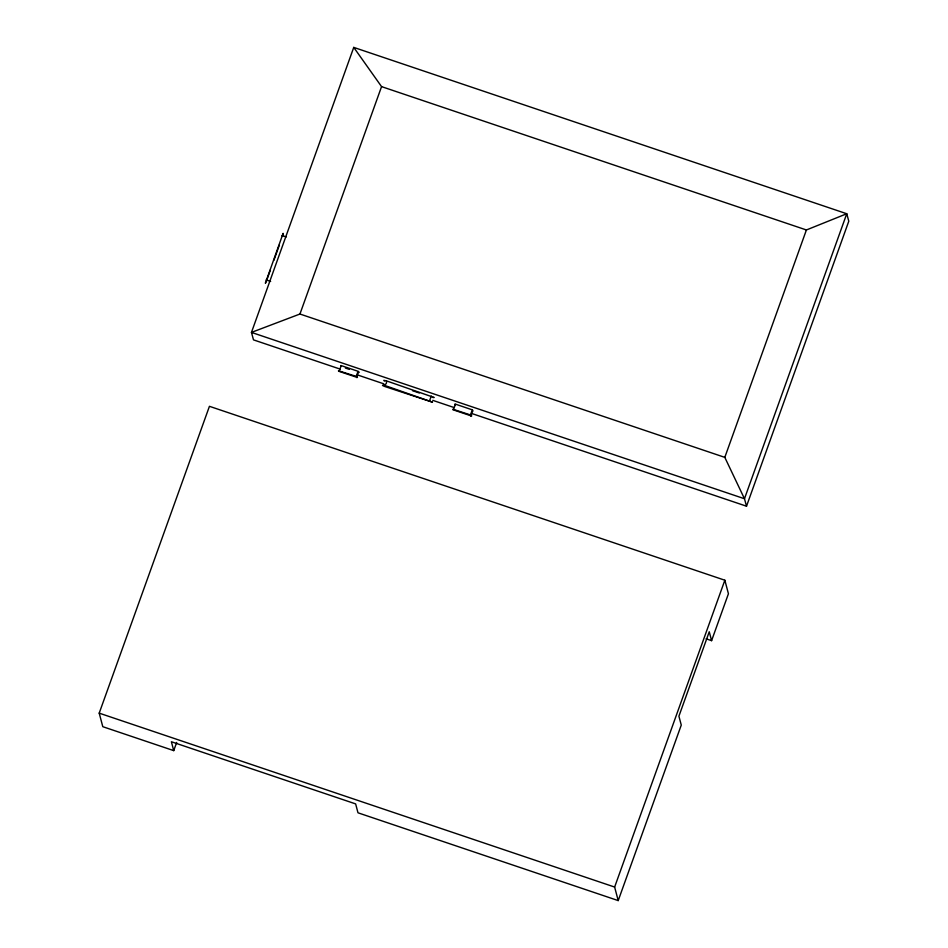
<?xml version="1.0" encoding="UTF-8"?>
<svg xmlns="http://www.w3.org/2000/svg" width="948" height="948" viewBox="0 0 948 948"><rect width="100%" height="100%" fill="white"/><g stroke="black" fill="none" stroke-linecap="round" stroke-linejoin="round"><path stroke-width="1.42" d="M359.197 372.398L358.474 371.486M283.014 234.594L283.12 233.35L265.357 283.239L265.878 282.433M282.954 234.843L282.468 236.419M471.997 413.589L746.514 506.208L848.792 221.204L846.765 213.75L353.746 47.4L251.469 332.404L253.495 339.87L340.332 369.163M746.514 506.208L744.476 498.743L251.469 332.404L299.947 314.025L381.558 86.623L353.746 47.4M724.805 457.363L806.404 229.973L846.754 213.738L744.476 498.743L724.805 457.363L299.947 314.025M176.672 742.438L173.733 750.626L102.787 726.689L99.208 713.145L209.437 406.313L724.853 580.223L728.431 593.768L711.593 640.658L706.082 638.798M266.435 281.058L270.417 269.955M273.913 260.25L279.387 244.987M339.372 370.715L341.209 365.608L358.048 371.296L356.223 376.403L357.266 377.079A7.394 1.244 19.8 0 1 357.372 377.494L338.685 371.237A7.394 1.244 19.8 0 1 338.519 370.751L356.306 376.427M356.614 377.565L358.356 372.422M384.675 385.433L432.489 402.177L384.971 386.571C378.027 383.822 388.23 386.997 386.322 380.835L434.172 397.508L432.75 397.461M429.634 400.601L431.293 396.003M453.63 409.263L455.467 404.156L472.305 409.844L470.481 414.951L452.895 409.204A7.394 1.244 19.8 0 0 452.883 409.726L471.63 416.042A7.394 1.244 19.8 0 0 471.512 415.627L470.481 414.951M470.777 416.089L472.151 412.25M173.733 750.626L171.375 741.739L355.642 803.904L357.989 812.803L618.215 900.6L614.636 887.055L724.853 580.223M618.215 900.6L681.268 725.078L678.91 716.202L709.246 631.771L711.593 640.658M454.898 404.061L455.396 405.128M340.83 365.525L340.842 366.402M473.028 411.065L472.519 409.927M386.322 380.835L383.833 380.349L384.378 380.989M381.558 86.623L806.404 229.973M282.077 235.531L286.249 236.929M266.127 279.921L270.642 281.438M345.392 368.049L349.279 369.353M412.522 390.695L419.336 392.993M358.545 375.301L383.75 383.81M432.774 400.352L453.784 407.439M99.208 713.145L614.636 887.055"/></g></svg>
